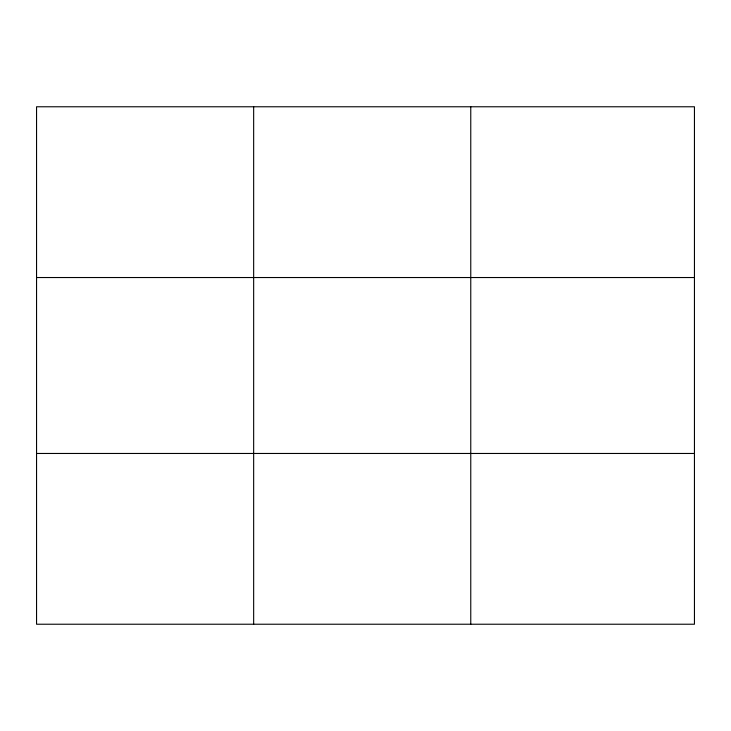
<?xml version="1.0" encoding="UTF-8"?>
<svg xmlns="http://www.w3.org/2000/svg" width="731" height="731" viewBox="0 0 731 731"><rect width="100%" height="100%" fill="white"/><g stroke="black" fill="none" stroke-linecap="round" stroke-linejoin="round"><path stroke-width="1.1" d="M253.657 624.228L253.657 106.772M470.764 624.228L470.764 106.772M36.55 277.533L694.45 277.533M36.55 453.467L694.45 453.467M694.45 581.538L694.45 624.228L36.55 624.228L36.55 106.772L694.45 106.772L694.45 581.538"/></g></svg>
